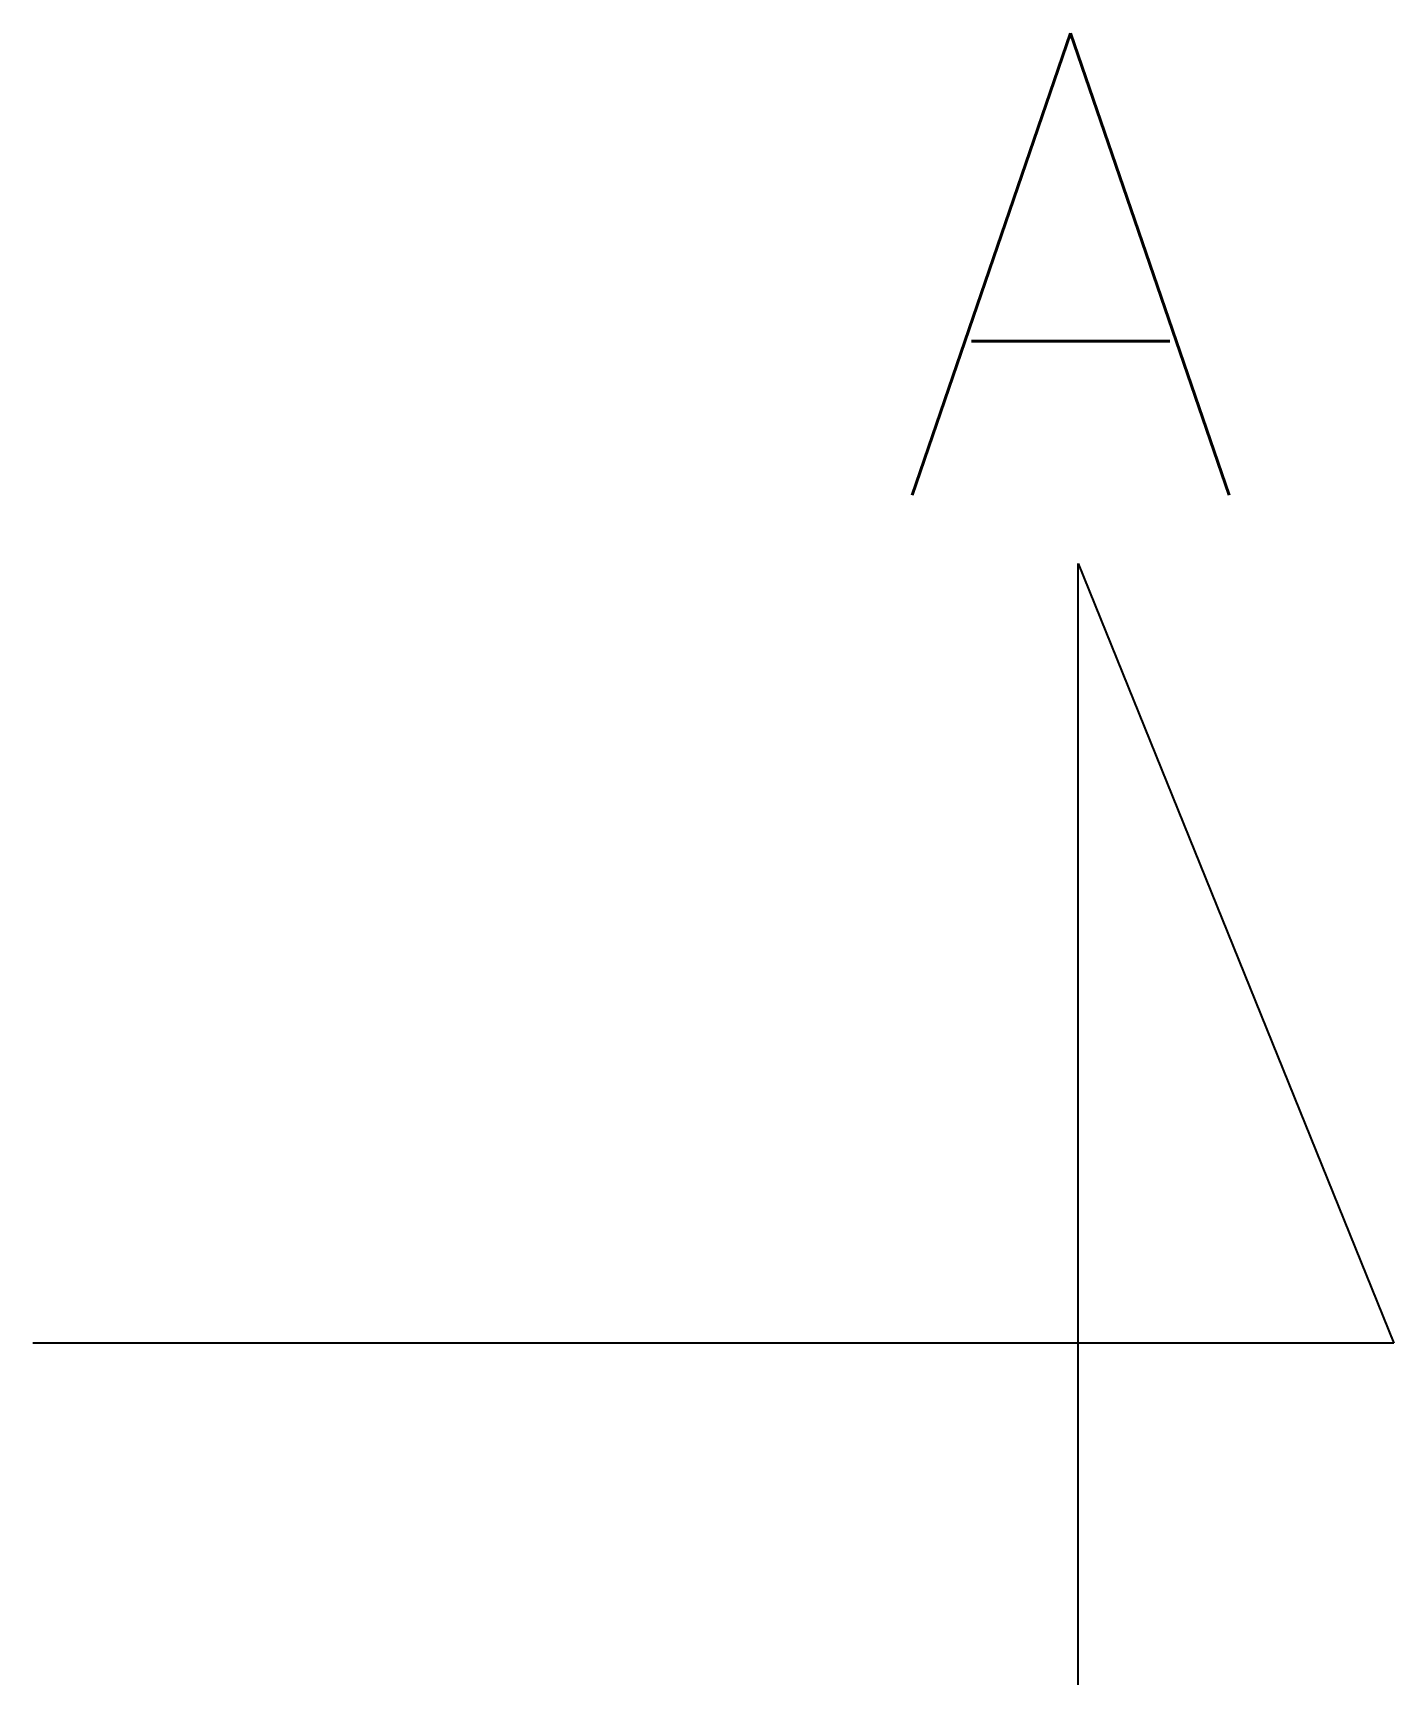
# Model space of a CAD drawing. Header units: millimetres. Extents: x 1157.91 to 1158.94, y -1390.94 to -1389.69.
import ezdxf
from ezdxf.enums import TextEntityAlignment as Align

# ---------------------------------------------------------------- set-up
doc = ezdxf.new("R2010")
doc.units = ezdxf.units.MM
doc.layers.add('Símbolos_Gráficos', color=1, linetype='Continuous')
doc.styles.add('r140', font='romans.shx')

msp = doc.modelspace()

# ---------------------------------------------------------------- linework, layer by layer
at = {"layer": 'Símbolos_Gráficos', "color": 6}
for p, q in [((1158.6982, -1390.9395), (1158.6982, -1390.0904)), ((1158.6982, -1390.0904), (1158.9371, -1390.6809)), ((1158.9371, -1390.6809), (1157.907, -1390.6809))]:
    msp.add_line(p, q, dxfattribs=at)

# ---------------------------------------------------------------- texts
at = {"layer": 'Símbolos_Gráficos', "color": 5, "style": 'r140'}
msp.add_text('A', height=0.35, dxfattribs=at).set_placement((1158.6924, -1389.8639), align=Align.MIDDLE)

doc.saveas('drawing.dxf')
